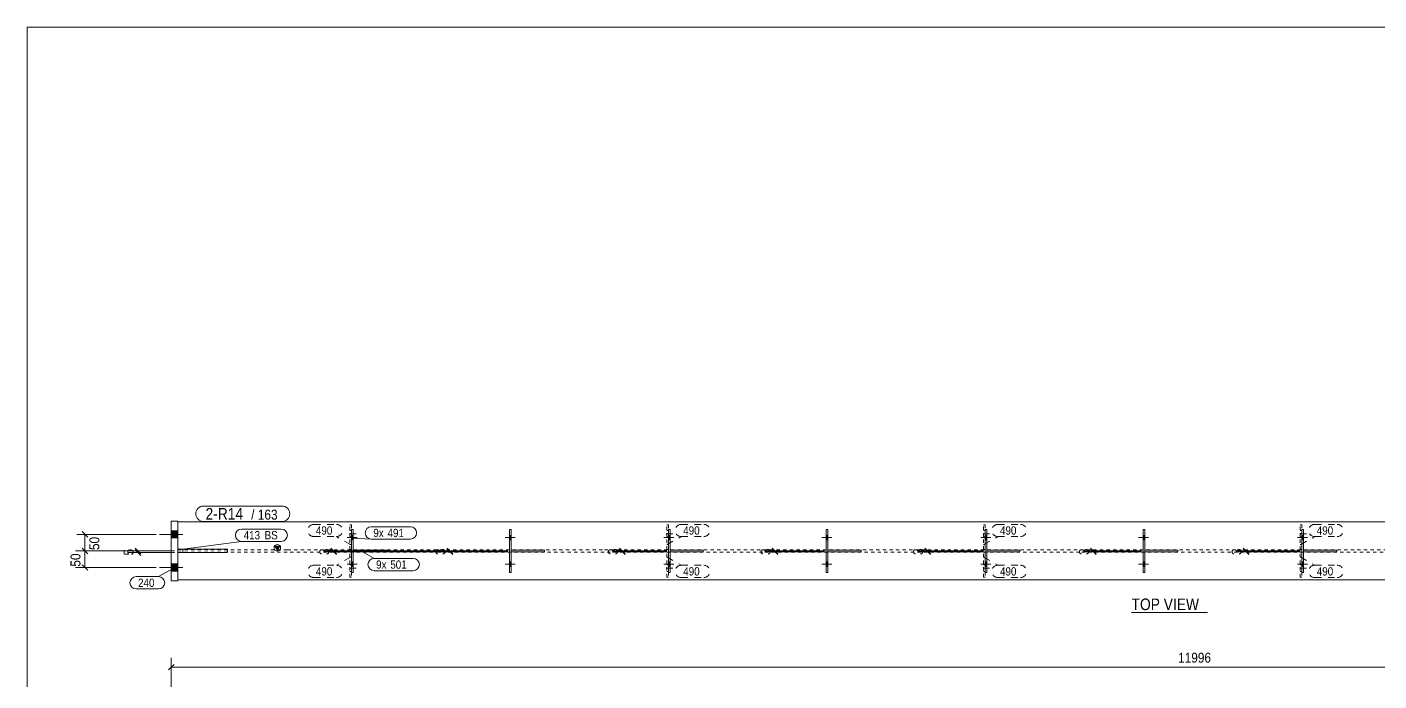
# Model space of a CAD drawing. Header units: millimetres. Extents: x 2 to 825, y 1 to 579.
# Drawn here: x 5 to 412.5, y 381.7 to 579 of the extents above; entities that cross this region are included whole.
import ezdxf

# ---------------------------------------------------------------- set-up
doc = ezdxf.new("R2010")
doc.units = ezdxf.units.MM
for name, pattern in [('XKITLINE00', [0]), ('XKITLINE01', [4, 1, -1, 1, -1]), ('XKITLINE02', [4, 2, -2])]:
    doc.linetypes.add(name, pattern=pattern)
for name, color, linetype, lineweight in [('Bolt', 3, 'Continuous', 0), ('Dimensions', 7, 'Continuous', 0), ('DrawingSheet', 5, 'Continuous', 0), ('OtherObjectType', 7, 'Continuous', 0), ('Part', 2, 'Continuous', 0), ('PartMark', 7, 'Continuous', 0)]:
    doc.layers.add(name, color=color, linetype=linetype, lineweight=lineweight)
doc.styles.add('ARIAL', font='ARIAL.TTF')

# ---------------------------------------------------------------- blocks, each defined once
blk = doc.blocks.new('*A59')
at = {"layer": 'Bolt'}
for points in [[(341.39, 425.64), (341.89, 425.64), (341.89, 424.24), (341.39, 424.24)], [(341.39, 425.64), (341.89, 425.64), (341.89, 424.24), (341.39, 424.24)], [(341.39, 417.64), (341.89, 417.64), (341.89, 416.24), (341.39, 416.24)], [(341.39, 417.64), (341.89, 417.64), (341.89, 416.24), (341.39, 416.24)]]:
    blk.add_hatch(color=3, dxfattribs=at).paths.add_polyline_path(points, flags=17)
at = {"layer": 'Bolt', "color": 3, "linetype": 'XKITLINE00', "lineweight": 0}
for p, q in [((343.05, 424.94), (340.05, 424.94)), ((343.05, 424.94), (340.05, 424.94)), ((341.89, 425.64), (341.39, 425.64)), ((341.89, 425.64), (341.39, 425.64)), ((341.89, 424.24), (341.39, 424.24)), ((341.89, 424.24), (341.39, 424.24)), ((343.05, 416.94), (340.05, 416.94)), ((343.05, 416.94), (340.05, 416.94)), ((341.89, 417.64), (341.39, 417.64)), ((341.89, 417.64), (341.39, 417.64)), ((341.89, 416.24), (341.39, 416.24)), ((341.89, 416.24), (341.39, 416.24))]:
    blk.add_line(p, q, dxfattribs=at)
blk = doc.blocks.new('*A60')
at = {"layer": 'Bolt'}
for points in [[(293.81, 425.64), (294.31, 425.64), (294.31, 424.24), (293.81, 424.24)], [(293.81, 425.64), (294.31, 425.64), (294.31, 424.24), (293.81, 424.24)], [(293.81, 417.64), (294.31, 417.64), (294.31, 416.24), (293.81, 416.24)], [(293.81, 417.64), (294.31, 417.64), (294.31, 416.24), (293.81, 416.24)]]:
    blk.add_hatch(color=3, dxfattribs=at).paths.add_polyline_path(points, flags=17)
at = {"layer": 'Bolt', "color": 3, "linetype": 'XKITLINE00', "lineweight": 0}
for p, q in [((295.47, 424.94), (292.47, 424.94)), ((295.47, 424.94), (292.47, 424.94)), ((294.31, 425.64), (293.81, 425.64)), ((294.31, 425.64), (293.81, 425.64)), ((294.31, 424.24), (293.81, 424.24)), ((294.31, 424.24), (293.81, 424.24)), ((295.47, 416.94), (292.47, 416.94)), ((295.47, 416.94), (292.47, 416.94)), ((294.31, 417.64), (293.81, 417.64)), ((294.31, 417.64), (293.81, 417.64)), ((294.31, 416.24), (293.81, 416.24)), ((294.31, 416.24), (293.81, 416.24))]:
    blk.add_line(p, q, dxfattribs=at)
blk = doc.blocks.new('*A61')
at = {"layer": 'Bolt', "color": 3, "linetype": 'XKITLINE02', "lineweight": 0}
for p, q in [((295.16, 415.74), (292.16, 415.74)), ((293.81, 416.72), (293.31, 416.72)), ((293.81, 414.76), (293.31, 414.76))]:
    blk.add_line(p, q, dxfattribs=at)
blk = doc.blocks.new('*A62')
at = {"layer": 'Bolt', "color": 3, "linetype": 'XKITLINE02', "lineweight": 0}
for p, q in [((295.16, 426.14), (292.16, 426.14)), ((293.81, 427.12), (293.31, 427.12)), ((293.81, 425.16), (293.31, 425.16))]:
    blk.add_line(p, q, dxfattribs=at)
blk = doc.blocks.new('*A63')
at = {"layer": 'Bolt'}
for points in [[(245.91, 425.64), (246.41, 425.64), (246.41, 424.24), (245.91, 424.24)], [(245.91, 425.64), (246.41, 425.64), (246.41, 424.24), (245.91, 424.24)], [(245.91, 417.64), (246.41, 417.64), (246.41, 416.24), (245.91, 416.24)], [(245.91, 417.64), (246.41, 417.64), (246.41, 416.24), (245.91, 416.24)]]:
    blk.add_hatch(color=3, dxfattribs=at).paths.add_polyline_path(points, flags=17)
at = {"layer": 'Bolt', "color": 3, "linetype": 'XKITLINE00', "lineweight": 0}
for p, q in [((247.57, 424.94), (244.57, 424.94)), ((247.57, 424.94), (244.57, 424.94)), ((246.41, 425.64), (245.91, 425.64)), ((246.41, 425.64), (245.91, 425.64)), ((246.41, 424.24), (245.91, 424.24)), ((246.41, 424.24), (245.91, 424.24)), ((247.57, 416.94), (244.57, 416.94)), ((247.57, 416.94), (244.57, 416.94)), ((246.41, 417.64), (245.91, 417.64)), ((246.41, 417.64), (245.91, 417.64)), ((246.41, 416.24), (245.91, 416.24)), ((246.41, 416.24), (245.91, 416.24))]:
    blk.add_line(p, q, dxfattribs=at)
blk = doc.blocks.new('*A64')
at = {"layer": 'Bolt'}
for points in [[(198.33, 425.64), (198.83, 425.64), (198.83, 424.24), (198.33, 424.24)], [(198.33, 425.64), (198.83, 425.64), (198.83, 424.24), (198.33, 424.24)], [(198.33, 417.64), (198.83, 417.64), (198.83, 416.24), (198.33, 416.24)], [(198.33, 417.64), (198.83, 417.64), (198.83, 416.24), (198.33, 416.24)]]:
    blk.add_hatch(color=3, dxfattribs=at).paths.add_polyline_path(points, flags=17)
at = {"layer": 'Bolt', "color": 3, "linetype": 'XKITLINE00', "lineweight": 0}
for p, q in [((199.99, 424.94), (196.99, 424.94)), ((199.99, 424.94), (196.99, 424.94)), ((198.83, 425.64), (198.33, 425.64)), ((198.83, 425.64), (198.33, 425.64)), ((198.83, 424.24), (198.33, 424.24)), ((198.83, 424.24), (198.33, 424.24)), ((199.99, 416.94), (196.99, 416.94)), ((199.99, 416.94), (196.99, 416.94)), ((198.83, 417.64), (198.33, 417.64)), ((198.83, 417.64), (198.33, 417.64)), ((198.83, 416.24), (198.33, 416.24)), ((198.83, 416.24), (198.33, 416.24))]:
    blk.add_line(p, q, dxfattribs=at)
blk = doc.blocks.new('*A65')
at = {"layer": 'Bolt', "color": 3, "linetype": 'XKITLINE02', "lineweight": 0}
for p, q in [((199.68, 415.74), (196.68, 415.74)), ((198.33, 416.72), (197.83, 416.72)), ((198.33, 414.76), (197.83, 414.76))]:
    blk.add_line(p, q, dxfattribs=at)
blk = doc.blocks.new('*A66')
at = {"layer": 'Bolt', "color": 3, "linetype": 'XKITLINE02', "lineweight": 0}
for p, q in [((199.68, 426.14), (196.68, 426.14)), ((198.33, 427.12), (197.83, 427.12)), ((198.33, 425.16), (197.83, 425.16))]:
    blk.add_line(p, q, dxfattribs=at)
blk = doc.blocks.new('*A67')
at = {"layer": 'Bolt'}
for points in [[(150.43, 425.64), (150.93, 425.64), (150.93, 424.24), (150.43, 424.24)], [(150.43, 425.64), (150.93, 425.64), (150.93, 424.24), (150.43, 424.24)], [(150.43, 417.64), (150.93, 417.64), (150.93, 416.24), (150.43, 416.24)], [(150.43, 417.64), (150.93, 417.64), (150.93, 416.24), (150.43, 416.24)]]:
    blk.add_hatch(color=3, dxfattribs=at).paths.add_polyline_path(points, flags=17)
at = {"layer": 'Bolt', "color": 3, "linetype": 'XKITLINE00', "lineweight": 0}
for p, q in [((152.09, 424.94), (149.09, 424.94)), ((152.09, 424.94), (149.09, 424.94)), ((150.93, 425.64), (150.43, 425.64)), ((150.93, 425.64), (150.43, 425.64)), ((150.93, 424.24), (150.43, 424.24)), ((150.93, 424.24), (150.43, 424.24)), ((152.09, 416.94), (149.09, 416.94)), ((152.09, 416.94), (149.09, 416.94)), ((150.93, 417.64), (150.43, 417.64)), ((150.93, 417.64), (150.43, 417.64)), ((150.93, 416.24), (150.43, 416.24)), ((150.93, 416.24), (150.43, 416.24))]:
    blk.add_line(p, q, dxfattribs=at)
blk = doc.blocks.new('*A68')
at = {"layer": 'Bolt'}
for points in [[(102.85, 425.64), (103.35, 425.64), (103.35, 424.24), (102.85, 424.24)], [(102.85, 425.64), (103.35, 425.64), (103.35, 424.24), (102.85, 424.24)], [(102.85, 417.64), (103.35, 417.64), (103.35, 416.24), (102.85, 416.24)], [(102.85, 417.64), (103.35, 417.64), (103.35, 416.24), (102.85, 416.24)]]:
    blk.add_hatch(color=3, dxfattribs=at).paths.add_polyline_path(points, flags=17)
at = {"layer": 'Bolt', "color": 3, "linetype": 'XKITLINE00', "lineweight": 0}
for p, q in [((104.51, 424.94), (101.51, 424.94)), ((104.51, 424.94), (101.51, 424.94)), ((103.35, 425.64), (102.85, 425.64)), ((103.35, 425.64), (102.85, 425.64)), ((103.35, 424.24), (102.85, 424.24)), ((103.35, 424.24), (102.85, 424.24)), ((104.51, 416.94), (101.51, 416.94)), ((104.51, 416.94), (101.51, 416.94)), ((103.35, 417.64), (102.85, 417.64)), ((103.35, 417.64), (102.85, 417.64)), ((103.35, 416.24), (102.85, 416.24)), ((103.35, 416.24), (102.85, 416.24))]:
    blk.add_line(p, q, dxfattribs=at)
blk = doc.blocks.new('*A69')
at = {"layer": 'Bolt', "color": 3, "linetype": 'XKITLINE02', "lineweight": 0}
for p, q in [((104.2, 415.74), (101.2, 415.74)), ((102.85, 416.72), (102.35, 416.72)), ((102.85, 414.76), (102.35, 414.76))]:
    blk.add_line(p, q, dxfattribs=at)
blk = doc.blocks.new('*A70')
at = {"layer": 'Bolt', "color": 3, "linetype": 'XKITLINE02', "lineweight": 0}
for p, q in [((104.2, 426.14), (101.2, 426.14)), ((102.85, 427.12), (102.35, 427.12)), ((102.85, 425.16), (102.35, 425.16))]:
    blk.add_line(p, q, dxfattribs=at)
blk = doc.blocks.new('*A72')
at = {"layer": 'Bolt'}
for points in [[(50.45, 424.84), (48.45, 424.84), (48.45, 427.04), (50.45, 427.04)], [(50.45, 424.84), (48.45, 424.84), (48.45, 427.04), (50.45, 427.04)], [(50.45, 424.84), (48.45, 424.84), (48.45, 427.04), (50.45, 427.04)], [(50.45, 424.84), (48.45, 424.84), (48.45, 427.04), (50.45, 427.04)], [(50.45, 424.84), (48.45, 424.84), (48.45, 427.04), (50.45, 427.04)], [(50.45, 414.84), (48.45, 414.84), (48.45, 417.04), (50.45, 417.04)], [(50.45, 414.84), (48.45, 414.84), (48.45, 417.04), (50.45, 417.04)], [(50.45, 414.84), (48.45, 414.84), (48.45, 417.04), (50.45, 417.04)], [(50.45, 414.84), (48.45, 414.84), (48.45, 417.04), (50.45, 417.04)], [(50.45, 414.84), (48.45, 414.84), (48.45, 417.04), (50.45, 417.04)]]:
    blk.add_hatch(color=3, dxfattribs=at).paths.add_polyline_path(points, flags=17)
at = {"layer": 'Bolt', "color": 3, "linetype": 'XKITLINE00', "lineweight": 0}
for p, q in [((51.95, 425.94), (44.95, 425.94)), ((51.95, 425.94), (44.95, 425.94)), ((51.95, 425.94), (44.95, 425.94)), ((51.95, 425.94), (44.95, 425.94)), ((51.95, 425.94), (44.95, 425.94)), ((50.45, 427.04), (48.45, 427.04)), ((50.45, 427.04), (48.45, 427.04)), ((50.45, 427.04), (48.45, 427.04)), ((50.45, 427.04), (48.45, 427.04)), ((50.45, 427.04), (48.45, 427.04)), ((50.45, 424.84), (48.45, 424.84)), ((50.45, 424.84), (48.45, 424.84)), ((50.45, 424.84), (48.45, 424.84)), ((50.45, 424.84), (48.45, 424.84)), ((50.45, 424.84), (48.45, 424.84)), ((51.95, 415.94), (44.95, 415.94)), ((51.95, 415.94), (44.95, 415.94)), ((51.95, 415.94), (44.95, 415.94)), ((51.95, 415.94), (44.95, 415.94)), ((51.95, 415.94), (44.95, 415.94)), ((50.45, 417.04), (48.45, 417.04)), ((50.45, 417.04), (48.45, 417.04)), ((50.45, 417.04), (48.45, 417.04)), ((50.45, 417.04), (48.45, 417.04)), ((50.45, 417.04), (48.45, 417.04)), ((50.45, 414.84), (48.45, 414.84)), ((50.45, 414.84), (48.45, 414.84)), ((50.45, 414.84), (48.45, 414.84)), ((50.45, 414.84), (48.45, 414.84)), ((50.45, 414.84), (48.45, 414.84))]:
    blk.add_line(p, q, dxfattribs=at)
blk = doc.blocks.new('*A73')
at = {"layer": 'Part'}
blk.add_hatch(color=2, dxfattribs=at).paths.add_polyline_path([(79.65, 422.34), (81.25, 422.34), (80.45, 420.94)], flags=17)
at = {"layer": 'Part', "color": 2, "linetype": 'XKITLINE00', "lineweight": 0}
for p, q in [((83.45, 429.69), (50.45, 429.69)), ((131.35, 429.69), (83.55, 429.69)), ((178.93, 429.69), (131.45, 429.69)), ((226.83, 429.69), (179.03, 429.69)), ((274.41, 429.69), (226.93, 429.69)), ((322.31, 429.69), (274.51, 429.69)), ((369.89, 429.69), (322.41, 429.69)), ((417.79, 429.69), (369.99, 429.69)), ((80.45, 420.94), (79.65, 422.34)), ((79.65, 422.34), (81.25, 422.34)), ((81.25, 422.34), (80.45, 420.94)), ((50.45, 412.19), (83.45, 412.19)), ((83.55, 412.19), (131.35, 412.19)), ((131.45, 412.19), (178.93, 412.19)), ((179.03, 412.19), (226.83, 412.19)), ((226.93, 412.19), (274.41, 412.19)), ((274.51, 412.19), (322.31, 412.19)), ((322.41, 412.19), (369.89, 412.19)), ((369.99, 412.19), (417.79, 412.19))]:
    blk.add_line(p, q, dxfattribs=at)
at = {"layer": 'Part', "color": 7, "linetype": 'XKITLINE01', "lineweight": 0}
for p, q in [((50.45, 412.19), (50.45, 429.69)), ((50.45, 421.29), (83.45, 421.29)), ((83.45, 420.59), (50.45, 420.59)), ((83.55, 421.29), (131.35, 421.29)), ((131.35, 420.59), (83.55, 420.59)), ((131.45, 421.29), (178.93, 421.29)), ((178.93, 420.59), (131.45, 420.59)), ((179.03, 421.29), (226.83, 421.29)), ((226.83, 420.59), (179.03, 420.59)), ((226.93, 421.29), (274.41, 421.29)), ((274.41, 420.59), (226.93, 420.59)), ((274.51, 421.29), (322.31, 421.29)), ((322.31, 420.59), (274.51, 420.59)), ((322.41, 421.29), (369.89, 421.29)), ((369.89, 420.59), (322.41, 420.59)), ((369.99, 421.29), (417.79, 421.29)), ((417.79, 420.59), (369.99, 420.59))]:
    blk.add_line(p, q, dxfattribs=at)
at = {"layer": 'Part', "color": 2, "linetype": 'XKITLINE00', "lineweight": 0}
blk.add_circle((80.45, 421.84), 1, dxfattribs=at)
blk = doc.blocks.new('*A80')
at = {"layer": 'Part', "color": 2, "linetype": 'XKITLINE00', "lineweight": 0}
for p, q in [((389.29, 414.44), (389.29, 427.44)), ((389.29, 427.44), (389.79, 427.44)), ((389.79, 427.44), (389.79, 414.44)), ((389.79, 414.44), (389.29, 414.44))]:
    blk.add_line(p, q, dxfattribs=at)
blk = doc.blocks.new('*A81')
at = {"layer": 'Part', "color": 2, "linetype": 'XKITLINE00', "lineweight": 0}
for p, q in [((389.79, 421.19), (399.79, 421.19)), ((399.79, 420.69), (389.79, 420.69)), ((399.79, 420.69), (399.79, 421.19))]:
    blk.add_line(p, q, dxfattribs=at)
at = {"layer": 'Part', "color": 7, "linetype": 'XKITLINE01', "lineweight": 0}
blk.add_line((389.79, 420.69), (389.79, 421.19), dxfattribs=at)
blk.add_line((389.79, 420.69), (389.79, 421.19), dxfattribs=at)
blk = doc.blocks.new('*A82')
at = {"layer": 'Part', "color": 7, "linetype": 'XKITLINE01', "lineweight": 0}
for p, q in [((388.79, 413.04), (388.79, 420.54)), ((388.79, 420.54), (389.29, 420.54)), ((389.29, 420.54), (389.29, 413.04)), ((388.79, 419.04), (389.29, 419.04)), ((389.29, 413.04), (388.79, 413.04))]:
    blk.add_line(p, q, dxfattribs=at)
blk = doc.blocks.new('*A83')
at = {"layer": 'Part', "color": 7, "linetype": 'XKITLINE01', "lineweight": 0}
for p, q in [((388.79, 421.34), (388.79, 428.84)), ((388.79, 428.84), (389.29, 428.84)), ((389.29, 428.84), (389.29, 421.34)), ((388.79, 422.84), (389.29, 422.84)), ((389.29, 421.34), (388.79, 421.34))]:
    blk.add_line(p, q, dxfattribs=at)
blk = doc.blocks.new('*A84')
at = {"layer": 'Part', "color": 2, "linetype": 'XKITLINE00', "lineweight": 0}
for p, q in [((341.39, 414.44), (341.39, 427.44)), ((341.39, 427.44), (341.89, 427.44)), ((341.89, 427.44), (341.89, 414.44)), ((341.89, 414.44), (341.39, 414.44))]:
    blk.add_line(p, q, dxfattribs=at)
blk = doc.blocks.new('*A85')
at = {"layer": 'Part', "color": 2, "linetype": 'XKITLINE00', "lineweight": 0}
for p, q in [((341.89, 421.19), (351.89, 421.19)), ((351.89, 420.69), (341.89, 420.69)), ((351.89, 420.69), (351.89, 421.19))]:
    blk.add_line(p, q, dxfattribs=at)
at = {"layer": 'Part', "color": 7, "linetype": 'XKITLINE01', "lineweight": 0}
blk.add_line((341.89, 420.69), (341.89, 421.19), dxfattribs=at)
blk.add_line((341.89, 420.69), (341.89, 421.19), dxfattribs=at)
blk = doc.blocks.new('*A86')
at = {"layer": 'Part', "color": 2, "linetype": 'XKITLINE00', "lineweight": 0}
for p, q in [((293.81, 414.44), (293.81, 427.44)), ((293.81, 427.44), (294.31, 427.44)), ((294.31, 427.44), (294.31, 414.44)), ((294.31, 414.44), (293.81, 414.44))]:
    blk.add_line(p, q, dxfattribs=at)
blk = doc.blocks.new('*A87')
at = {"layer": 'Part', "color": 2, "linetype": 'XKITLINE00', "lineweight": 0}
for p, q in [((294.31, 421.19), (304.31, 421.19)), ((304.31, 420.69), (294.31, 420.69)), ((304.31, 420.69), (304.31, 421.19))]:
    blk.add_line(p, q, dxfattribs=at)
at = {"layer": 'Part', "color": 7, "linetype": 'XKITLINE01', "lineweight": 0}
blk.add_line((294.31, 420.69), (294.31, 421.19), dxfattribs=at)
blk.add_line((294.31, 420.69), (294.31, 421.19), dxfattribs=at)
blk = doc.blocks.new('*A88')
at = {"layer": 'Part', "color": 7, "linetype": 'XKITLINE01', "lineweight": 0}
for p, q in [((293.31, 413.04), (293.31, 420.54)), ((293.31, 420.54), (293.81, 420.54)), ((293.81, 420.54), (293.81, 413.04)), ((293.31, 419.04), (293.81, 419.04)), ((293.81, 413.04), (293.31, 413.04))]:
    blk.add_line(p, q, dxfattribs=at)
blk = doc.blocks.new('*A89')
at = {"layer": 'Part', "color": 7, "linetype": 'XKITLINE01', "lineweight": 0}
for p, q in [((293.31, 421.34), (293.31, 428.84)), ((293.31, 428.84), (293.81, 428.84)), ((293.81, 428.84), (293.81, 421.34)), ((293.31, 422.84), (293.81, 422.84)), ((293.81, 421.34), (293.31, 421.34))]:
    blk.add_line(p, q, dxfattribs=at)
blk = doc.blocks.new('*A90')
at = {"layer": 'Part', "color": 2, "linetype": 'XKITLINE00', "lineweight": 0}
for p, q in [((245.91, 414.44), (245.91, 427.44)), ((245.91, 427.44), (246.41, 427.44)), ((246.41, 427.44), (246.41, 414.44)), ((246.41, 414.44), (245.91, 414.44))]:
    blk.add_line(p, q, dxfattribs=at)
blk = doc.blocks.new('*A91')
at = {"layer": 'Part', "color": 2, "linetype": 'XKITLINE00', "lineweight": 0}
for p, q in [((246.41, 421.19), (256.41, 421.19)), ((256.41, 420.69), (246.41, 420.69)), ((256.41, 420.69), (256.41, 421.19))]:
    blk.add_line(p, q, dxfattribs=at)
at = {"layer": 'Part', "color": 7, "linetype": 'XKITLINE01', "lineweight": 0}
blk.add_line((246.41, 420.69), (246.41, 421.19), dxfattribs=at)
blk.add_line((246.41, 420.69), (246.41, 421.19), dxfattribs=at)
blk = doc.blocks.new('*A92')
at = {"layer": 'Part', "color": 2, "linetype": 'XKITLINE00', "lineweight": 0}
for p, q in [((198.33, 414.44), (198.33, 427.44)), ((198.33, 427.44), (198.83, 427.44)), ((198.83, 427.44), (198.83, 414.44)), ((198.83, 414.44), (198.33, 414.44))]:
    blk.add_line(p, q, dxfattribs=at)
blk = doc.blocks.new('*A93')
at = {"layer": 'Part', "color": 2, "linetype": 'XKITLINE00', "lineweight": 0}
for p, q in [((198.83, 421.19), (208.83, 421.19)), ((208.83, 420.69), (198.83, 420.69)), ((208.83, 420.69), (208.83, 421.19))]:
    blk.add_line(p, q, dxfattribs=at)
at = {"layer": 'Part', "color": 7, "linetype": 'XKITLINE01', "lineweight": 0}
blk.add_line((198.83, 420.69), (198.83, 421.19), dxfattribs=at)
blk.add_line((198.83, 420.69), (198.83, 421.19), dxfattribs=at)
blk = doc.blocks.new('*A94')
at = {"layer": 'Part', "color": 7, "linetype": 'XKITLINE01', "lineweight": 0}
for p, q in [((197.83, 413.04), (197.83, 420.54)), ((197.83, 420.54), (198.33, 420.54)), ((198.33, 420.54), (198.33, 413.04)), ((197.83, 419.04), (198.33, 419.04)), ((198.33, 413.04), (197.83, 413.04))]:
    blk.add_line(p, q, dxfattribs=at)
blk = doc.blocks.new('*A95')
at = {"layer": 'Part', "color": 7, "linetype": 'XKITLINE01', "lineweight": 0}
for p, q in [((197.83, 421.34), (197.83, 428.84)), ((197.83, 428.84), (198.33, 428.84)), ((198.33, 428.84), (198.33, 421.34)), ((197.83, 422.84), (198.33, 422.84)), ((198.33, 421.34), (197.83, 421.34))]:
    blk.add_line(p, q, dxfattribs=at)
blk = doc.blocks.new('*A96')
at = {"layer": 'Part', "color": 2, "linetype": 'XKITLINE00', "lineweight": 0}
for p, q in [((150.43, 414.44), (150.43, 427.44)), ((150.43, 427.44), (150.93, 427.44)), ((150.93, 427.44), (150.93, 414.44)), ((150.93, 414.44), (150.43, 414.44))]:
    blk.add_line(p, q, dxfattribs=at)
blk = doc.blocks.new('*A97')
at = {"layer": 'Part', "color": 2, "linetype": 'XKITLINE00', "lineweight": 0}
for p, q in [((150.93, 421.19), (160.93, 421.19)), ((160.93, 420.69), (150.93, 420.69)), ((160.93, 420.69), (160.93, 421.19))]:
    blk.add_line(p, q, dxfattribs=at)
at = {"layer": 'Part', "color": 7, "linetype": 'XKITLINE01', "lineweight": 0}
blk.add_line((150.93, 420.69), (150.93, 421.19), dxfattribs=at)
blk.add_line((150.93, 420.69), (150.93, 421.19), dxfattribs=at)
blk = doc.blocks.new('*A98')
at = {"layer": 'Part', "color": 2, "linetype": 'XKITLINE00', "lineweight": 0}
for p, q in [((103.35, 427.44), (102.85, 427.44)), ((102.85, 414.44), (102.85, 427.44)), ((103.35, 414.44), (103.35, 427.44)), ((102.85, 414.44), (103.35, 414.44))]:
    blk.add_line(p, q, dxfattribs=at)
blk = doc.blocks.new('*A99')
at = {"layer": 'Part', "color": 2, "linetype": 'XKITLINE00', "lineweight": 0}
for p, q in [((103.35, 421.19), (113.35, 421.19)), ((113.35, 420.69), (103.35, 420.69)), ((113.35, 420.69), (113.35, 421.19))]:
    blk.add_line(p, q, dxfattribs=at)
at = {"layer": 'Part', "color": 7, "linetype": 'XKITLINE01', "lineweight": 0}
blk.add_line((103.35, 420.69), (103.35, 421.19), dxfattribs=at)
blk.add_line((103.35, 420.69), (103.35, 421.19), dxfattribs=at)
blk = doc.blocks.new('*A100')
at = {"layer": 'Part', "color": 7, "linetype": 'XKITLINE01', "lineweight": 0}
for p, q in [((102.35, 413.04), (102.35, 420.54)), ((102.35, 420.54), (102.85, 420.54)), ((102.85, 420.54), (102.85, 413.04)), ((102.35, 419.04), (102.85, 419.04)), ((102.85, 413.04), (102.35, 413.04))]:
    blk.add_line(p, q, dxfattribs=at)
blk = doc.blocks.new('*A101')
at = {"layer": 'Part', "color": 7, "linetype": 'XKITLINE01', "lineweight": 0}
for p, q in [((102.35, 421.34), (102.35, 428.84)), ((102.35, 428.84), (102.85, 428.84)), ((102.85, 428.84), (102.85, 421.34)), ((102.35, 422.84), (102.85, 422.84)), ((102.85, 421.34), (102.35, 421.34))]:
    blk.add_line(p, q, dxfattribs=at)
blk = doc.blocks.new('*A104')
at = {"layer": 'Part', "color": 2, "linetype": 'XKITLINE00', "lineweight": 0}
for p, q in [((65.45, 421.44), (50.45, 421.44)), ((50.45, 420.44), (50.45, 421.44)), ((65.45, 420.44), (50.45, 420.44)), ((65.45, 421.44), (65.45, 420.44))]:
    blk.add_line(p, q, dxfattribs=at)
at = {"layer": 'Part', "color": 7, "linetype": 'XKITLINE01', "lineweight": 0}
blk.add_line((51.95, 420.44), (51.95, 421.44), dxfattribs=at)
blk = doc.blocks.new('*A105')
at = {"layer": 'Part', "color": 7, "linetype": 'XKITLINE01', "lineweight": 0}
for p, q in [((65.45, 421.44), (50.45, 421.44)), ((50.45, 421.44), (50.45, 420.44)), ((50.45, 420.44), (65.45, 420.44)), ((51.95, 420.44), (51.95, 421.44)), ((65.45, 420.44), (65.45, 421.44))]:
    blk.add_line(p, q, dxfattribs=at)
blk = doc.blocks.new('*A106')
at = {"layer": 'Part', "color": 2, "linetype": 'XKITLINE00', "lineweight": 0}
for p, q in [((50.45, 429.94), (48.45, 429.94)), ((48.45, 429.94), (48.45, 411.94)), ((50.45, 411.94), (50.45, 429.94)), ((48.45, 411.94), (50.45, 411.94))]:
    blk.add_line(p, q, dxfattribs=at)
blk = doc.blocks.new('*A111')
at = {"layer": 'Bolt'}
for points in [[(389.29, 425.64), (389.79, 425.64), (389.79, 424.24), (389.29, 424.24)], [(389.29, 425.64), (389.79, 425.64), (389.79, 424.24), (389.29, 424.24)], [(389.29, 417.64), (389.79, 417.64), (389.79, 416.24), (389.29, 416.24)], [(389.29, 417.64), (389.79, 417.64), (389.79, 416.24), (389.29, 416.24)]]:
    blk.add_hatch(color=3, dxfattribs=at).paths.add_polyline_path(points, flags=17)
at = {"layer": 'Bolt', "color": 3, "linetype": 'XKITLINE00', "lineweight": 0}
for p, q in [((390.95, 424.94), (387.95, 424.94)), ((390.95, 424.94), (387.95, 424.94)), ((389.79, 425.64), (389.29, 425.64)), ((389.79, 425.64), (389.29, 425.64)), ((389.79, 424.24), (389.29, 424.24)), ((389.79, 424.24), (389.29, 424.24)), ((390.95, 416.94), (387.95, 416.94)), ((390.95, 416.94), (387.95, 416.94)), ((389.79, 417.64), (389.29, 417.64)), ((389.79, 417.64), (389.29, 417.64)), ((389.79, 416.24), (389.29, 416.24)), ((389.79, 416.24), (389.29, 416.24))]:
    blk.add_line(p, q, dxfattribs=at)
blk = doc.blocks.new('*A112')
at = {"layer": 'Bolt', "color": 3, "linetype": 'XKITLINE02', "lineweight": 0}
for p, q in [((390.64, 415.74), (387.64, 415.74)), ((389.29, 416.72), (388.79, 416.72)), ((389.29, 414.76), (388.79, 414.76))]:
    blk.add_line(p, q, dxfattribs=at)
blk = doc.blocks.new('*A113')
at = {"layer": 'Bolt', "color": 3, "linetype": 'XKITLINE02', "lineweight": 0}
for p, q in [((390.64, 426.14), (387.64, 426.14)), ((389.29, 427.12), (388.79, 427.12)), ((389.29, 425.16), (388.79, 425.16))]:
    blk.add_line(p, q, dxfattribs=at)
blk = doc.blocks.new('*A131')
at = {"layer": 'DrawingSheet', "color": 5, "linetype": 'XKITLINE00', "lineweight": 0}
for p, q in [((825, 579), (5, 579)), ((5, 579), (5, 5))]:
    blk.add_line(p, q, dxfattribs=at)
blk = doc.blocks.new('*A139')
at = {"layer": 'Dimensions', "color": 7, "linetype": 'XKITLINE00', "lineweight": 0}
for p, q in [((48.45, 320.38), (48.45, 388.73)), ((49.3, 386.72), (47.6, 385.03)), ((48.45, 385.88), (666.63, 385.88))]:
    blk.add_line(p, q, dxfattribs=at)
at = {"layer": 'Dimensions', "color": 3}
blk.add_point((48.45, 385.88), dxfattribs=at)
at = {"layer": 'Dimensions', "color": 3, "style": 'ARIAL', "width": 0.85}
blk.add_text('11996', height=3, dxfattribs=at).set_placement((351.98, 387.23))
blk = doc.blocks.new('*A199')
at = {"layer": 'OtherObjectType', "color": 7, "linetype": 'XKITLINE00', "lineweight": 0}
blk.add_line((337.95, 402.33), (360.78, 402.33), dxfattribs=at)
at = {"layer": 'OtherObjectType', "color": 7, "style": 'ARIAL', "width": 0.85}
blk.add_text('TOP VIEW', height=3.5, dxfattribs=at).set_placement((337.95, 403.08))
blk = doc.blocks.new('*A200')
at = {"layer": 'Dimensions', "color": 7, "linetype": 'XKITLINE00', "lineweight": 0}
for p, q in [((49.45, 420.94), (19.6, 420.94)), ((21.6, 421.79), (23.3, 420.09)), ((22.45, 415.94), (22.45, 420.94)), ((43.95, 415.94), (19.6, 415.94)), ((21.6, 416.79), (23.3, 415.09))]:
    blk.add_line(p, q, dxfattribs=at)
at = {"layer": 'Dimensions', "color": 3}
for p in [(22.45, 420.94), (22.45, 415.94)]:
    blk.add_point(p, dxfattribs=at)
at = {"layer": 'Dimensions', "color": 3, "style": 'ARIAL', "width": 0.85}
blk.add_text('50', height=3, rotation=90.0002, dxfattribs=at).set_placement((21.1, 416.21))
blk = doc.blocks.new('*A201')
at = {"layer": 'Dimensions', "color": 7, "linetype": 'XKITLINE00', "lineweight": 0}
for p, q in [((43.95, 425.94), (20.05, 425.94)), ((21.6, 426.79), (23.3, 425.09)), ((22.45, 420.94), (22.45, 425.94)), ((49.45, 420.94), (20.05, 420.94)), ((21.6, 421.79), (23.3, 420.09))]:
    blk.add_line(p, q, dxfattribs=at)
at = {"layer": 'Dimensions', "color": 3}
for p in [(22.45, 425.94), (22.45, 420.94)]:
    blk.add_point(p, dxfattribs=at)
at = {"layer": 'Dimensions', "color": 3, "style": 'ARIAL', "width": 0.85}
blk.add_text('50', height=3, rotation=90.0002, dxfattribs=at).set_placement((26.8, 421.21))
blk = doc.blocks.new('*A202')
at = {"layer": 'Dimensions', "color": 7, "linetype": 'XKITLINE00', "lineweight": 0}
for p, q in [((49.45, 420.94), (35.6, 420.94)), ((49.45, 420.44), (35.6, 420.44)), ((37.6, 421.79), (39.3, 420.09)), ((37.6, 421.29), (39.3, 419.59)), ((38.45, 420.44), (38.45, 420.94))]:
    blk.add_line(p, q, dxfattribs=at)
at = {"layer": 'Dimensions', "color": 3}
for p in [(38.45, 420.94), (38.45, 420.44)]:
    blk.add_point(p, dxfattribs=at)
at = {"layer": 'Dimensions', "color": 3, "style": 'ARIAL', "width": 0.85}
blk.add_text('5', height=3, rotation=90.0002, dxfattribs=at).set_placement((37.1, 419.58))
blk = doc.blocks.new('*A203')
at = {"layer": 'Dimensions', "color": 7, "linetype": 'XKITLINE00', "lineweight": 0}
for p, q in [((114.35, 420.94), (134.85, 420.94)), ((114.35, 420.69), (134.85, 420.69)), ((131.6, 421.79), (133.3, 420.09)), ((131.6, 421.54), (133.3, 419.84)), ((132.45, 420.69), (132.45, 420.94))]:
    blk.add_line(p, q, dxfattribs=at)
at = {"layer": 'Dimensions', "color": 3}
for p in [(132.45, 420.94), (132.45, 420.69)]:
    blk.add_point(p, dxfattribs=at)
at = {"layer": 'Dimensions', "color": 3, "style": 'ARIAL', "width": 0.85}
blk.add_text('3', height=3, rotation=90.0002, dxfattribs=at).set_placement((131.1, 419.7))
blk = doc.blocks.new('*A204')
at = {"layer": 'Dimensions', "color": 7, "linetype": 'XKITLINE00', "lineweight": 0}
for p, q in [((149.93, 420.94), (94.6, 420.94)), ((149.93, 420.69), (94.6, 420.69)), ((96.6, 421.79), (98.3, 420.09)), ((96.6, 421.54), (98.3, 419.84)), ((97.45, 420.69), (97.45, 420.94))]:
    blk.add_line(p, q, dxfattribs=at)
at = {"layer": 'Dimensions', "color": 3}
for p in [(97.45, 420.94), (97.45, 420.69)]:
    blk.add_point(p, dxfattribs=at)
at = {"layer": 'Dimensions', "color": 3, "style": 'ARIAL', "width": 0.85}
blk.add_text('3', height=3, rotation=90.0002, dxfattribs=at).set_placement((96.1, 419.7))
blk = doc.blocks.new('*A205')
at = {"layer": 'Dimensions', "color": 7, "linetype": 'XKITLINE00', "lineweight": 0}
for p, q in [((197.83, 420.94), (181.6, 420.94)), ((197.83, 420.69), (181.6, 420.69)), ((183.6, 421.79), (185.3, 420.09)), ((183.6, 421.54), (185.3, 419.84)), ((184.45, 420.69), (184.45, 420.94))]:
    blk.add_line(p, q, dxfattribs=at)
at = {"layer": 'Dimensions', "color": 3}
for p in [(184.45, 420.94), (184.45, 420.69)]:
    blk.add_point(p, dxfattribs=at)
at = {"layer": 'Dimensions', "color": 3, "style": 'ARIAL', "width": 0.85}
blk.add_text('3', height=3, rotation=90.0002, dxfattribs=at).set_placement((183.1, 419.7))
blk = doc.blocks.new('*A206')
at = {"layer": 'Dimensions', "color": 7, "linetype": 'XKITLINE00', "lineweight": 0}
for p, q in [((245.41, 420.94), (227.6, 420.94)), ((245.41, 420.69), (227.6, 420.69)), ((229.6, 421.79), (231.3, 420.09)), ((229.6, 421.54), (231.3, 419.84)), ((230.45, 420.69), (230.45, 420.94))]:
    blk.add_line(p, q, dxfattribs=at)
at = {"layer": 'Dimensions', "color": 3}
for p in [(230.45, 420.94), (230.45, 420.69)]:
    blk.add_point(p, dxfattribs=at)
at = {"layer": 'Dimensions', "color": 3, "style": 'ARIAL', "width": 0.85}
blk.add_text('3', height=3, rotation=90.0002, dxfattribs=at).set_placement((229.1, 419.7))
blk = doc.blocks.new('*A207')
at = {"layer": 'Dimensions', "color": 7, "linetype": 'XKITLINE00', "lineweight": 0}
for p, q in [((293.31, 420.94), (273.6, 420.94)), ((293.31, 420.69), (273.6, 420.69)), ((275.6, 421.79), (277.3, 420.09)), ((275.6, 421.54), (277.3, 419.84)), ((276.45, 420.69), (276.45, 420.94))]:
    blk.add_line(p, q, dxfattribs=at)
at = {"layer": 'Dimensions', "color": 3}
for p in [(276.45, 420.94), (276.45, 420.69)]:
    blk.add_point(p, dxfattribs=at)
at = {"layer": 'Dimensions', "color": 3, "style": 'ARIAL', "width": 0.85}
blk.add_text('3', height=3, rotation=90.0002, dxfattribs=at).set_placement((275.1, 419.7))
blk = doc.blocks.new('*A208')
at = {"layer": 'Dimensions', "color": 7, "linetype": 'XKITLINE00', "lineweight": 0}
for p, q in [((340.89, 420.94), (323.6, 420.94)), ((340.89, 420.69), (323.6, 420.69)), ((325.6, 421.79), (327.3, 420.09)), ((325.6, 421.54), (327.3, 419.84)), ((326.45, 420.69), (326.45, 420.94))]:
    blk.add_line(p, q, dxfattribs=at)
at = {"layer": 'Dimensions', "color": 3}
for p in [(326.45, 420.94), (326.45, 420.69)]:
    blk.add_point(p, dxfattribs=at)
at = {"layer": 'Dimensions', "color": 3, "style": 'ARIAL', "width": 0.85}
blk.add_text('3', height=3, rotation=90.0002, dxfattribs=at).set_placement((325.1, 419.7))
blk = doc.blocks.new('*A209')
at = {"layer": 'PartMark', "color": 7, "linetype": 'XKITLINE00', "lineweight": 0}
for p, q in [((37.87, 413.18), (44.64, 413.18)), ((48.88, 415.57), (44.64, 413.18)), ((37.87, 409.48), (44.64, 409.48))]:
    blk.add_line(p, q, dxfattribs=at)
for centre, start, end in [((37.87, 411.33), 90, 270), ((44.64, 411.33), 270, 90)]:
    blk.add_arc(centre, 1.85, start, end, dxfattribs=at)
at = {"layer": 'PartMark', "color": 3, "style": 'ARIAL', "width": 0.85}
blk.add_text('240', height=2.5, dxfattribs=at).set_placement((38.47, 410.08))
blk = doc.blocks.new('*A210')
at = {"layer": 'PartMark', "color": 7, "linetype": 'XKITLINE02', "lineweight": 0}
for p, q in [((91.47, 428.96), (98.24, 428.96)), ((91.47, 425.26), (98.24, 425.26)), ((102.48, 422.87), (98.24, 425.26))]:
    blk.add_line(p, q, dxfattribs=at)
for centre, start, end in [((91.47, 427.11), 90, 270), ((98.24, 427.11), 270, 90)]:
    blk.add_arc(centre, 1.85, start, end, dxfattribs=at)
at = {"layer": 'PartMark', "color": 3, "style": 'ARIAL', "width": 0.85}
blk.add_text('490', height=2.5, dxfattribs=at).set_placement((92.07, 425.86))
blk = doc.blocks.new('*A211')
at = {"layer": 'PartMark', "color": 7, "linetype": 'XKITLINE02', "lineweight": 0}
for p, q in [((91.47, 416.62), (98.24, 416.62)), ((102.48, 419.01), (98.24, 416.62)), ((91.47, 412.92), (98.24, 412.92))]:
    blk.add_line(p, q, dxfattribs=at)
for centre, start, end in [((91.47, 414.77), 90, 270), ((98.24, 414.77), 270, 90)]:
    blk.add_arc(centre, 1.85, start, end, dxfattribs=at)
at = {"layer": 'PartMark', "color": 3, "style": 'ARIAL', "width": 0.85}
blk.add_text('490', height=2.5, dxfattribs=at).set_placement((92.07, 413.52))
blk = doc.blocks.new('*A212')
at = {"layer": 'PartMark', "color": 7, "linetype": 'XKITLINE02', "lineweight": 0}
for p, q in [((202.2, 428.96), (208.96, 428.96)), ((197.96, 422.87), (202.2, 425.26)), ((202.2, 425.26), (208.96, 425.26))]:
    blk.add_line(p, q, dxfattribs=at)
for centre, start, end in [((202.2, 427.11), 90, 270), ((208.96, 427.11), 270, 90)]:
    blk.add_arc(centre, 1.85, start, end, dxfattribs=at)
at = {"layer": 'PartMark', "color": 3, "style": 'ARIAL', "width": 0.85}
blk.add_text('490', height=2.5, dxfattribs=at).set_placement((202.8, 425.86))
blk = doc.blocks.new('*A213')
at = {"layer": 'PartMark', "color": 7, "linetype": 'XKITLINE02', "lineweight": 0}
for p, q in [((197.96, 419.01), (202.2, 416.62)), ((202.2, 416.62), (208.96, 416.62)), ((202.2, 412.92), (208.96, 412.92))]:
    blk.add_line(p, q, dxfattribs=at)
for centre, start, end in [((202.2, 414.77), 90, 270), ((208.96, 414.77), 270, 90)]:
    blk.add_arc(centre, 1.85, start, end, dxfattribs=at)
at = {"layer": 'PartMark', "color": 3, "style": 'ARIAL', "width": 0.85}
blk.add_text('490', height=2.5, dxfattribs=at).set_placement((202.8, 413.52))
blk = doc.blocks.new('*A214')
at = {"layer": 'PartMark', "color": 7, "linetype": 'XKITLINE02', "lineweight": 0}
for p, q in [((297.68, 428.96), (304.44, 428.96)), ((293.44, 422.87), (297.68, 425.26)), ((297.68, 425.26), (304.44, 425.26))]:
    blk.add_line(p, q, dxfattribs=at)
for centre, start, end in [((297.68, 427.11), 90, 270), ((304.44, 427.11), 270, 90)]:
    blk.add_arc(centre, 1.85, start, end, dxfattribs=at)
at = {"layer": 'PartMark', "color": 3, "style": 'ARIAL', "width": 0.85}
blk.add_text('490', height=2.5, dxfattribs=at).set_placement((298.28, 425.86))
blk = doc.blocks.new('*A215')
at = {"layer": 'PartMark', "color": 7, "linetype": 'XKITLINE02', "lineweight": 0}
for p, q in [((293.44, 419.01), (297.68, 416.62)), ((297.68, 416.62), (304.44, 416.62)), ((297.68, 412.92), (304.44, 412.92))]:
    blk.add_line(p, q, dxfattribs=at)
for centre, start, end in [((297.68, 414.77), 90, 270), ((304.44, 414.77), 270, 90)]:
    blk.add_arc(centre, 1.85, start, end, dxfattribs=at)
at = {"layer": 'PartMark', "color": 3, "style": 'ARIAL', "width": 0.85}
blk.add_text('490', height=2.5, dxfattribs=at).set_placement((298.28, 413.52))
blk = doc.blocks.new('*A216')
at = {"layer": 'PartMark', "color": 7, "linetype": 'XKITLINE00', "lineweight": 0}
for p, q in [((58.2, 434.49), (81.85, 434.49)), ((58.2, 429.79), (81.85, 429.79))]:
    blk.add_line(p, q, dxfattribs=at)
for centre, start, end in [((58.2, 432.14), 90, 270), ((81.85, 432.14), 270, 90)]:
    blk.add_arc(centre, 2.35, start, end, dxfattribs=at)
at = {"layer": 'PartMark', "color": 1, "style": 'ARIAL', "width": 0.85}
blk.add_text('2-R14', height=3.5, dxfattribs=at).set_placement((58.8, 430.39))
at = {"layer": 'PartMark', "color": 3, "style": 'ARIAL', "width": 0.85}
for s, p in [('/', (72.56, 430.39)), ('163', (74.57, 430.39))]:
    blk.add_text(s, height=3, dxfattribs=at).set_placement(p)
blk = doc.blocks.new('*A217')
at = {"layer": 'PartMark', "color": 7, "linetype": 'XKITLINE00', "lineweight": 0}
for p, q in [((105.38, 421.06), (109.62, 418.67)), ((109.62, 418.67), (121.41, 418.67)), ((109.62, 414.97), (121.41, 414.97))]:
    blk.add_line(p, q, dxfattribs=at)
for centre, start, end in [((109.62, 416.82), 90, 270), ((121.41, 416.82), 270, 90)]:
    blk.add_arc(centre, 1.85, start, end, dxfattribs=at)
at = {"layer": 'PartMark', "color": 3, "style": 'ARIAL', "width": 0.85}
for s, p in [('9x', (110.22, 415.57)), ('501', (114.49, 415.57))]:
    blk.add_text(s, height=2.5, dxfattribs=at).set_placement(p)
blk = doc.blocks.new('*A218')
at = {"layer": 'PartMark', "color": 7, "linetype": 'XKITLINE00', "lineweight": 0}
for p, q in [((108.78, 428.21), (120.56, 428.21)), ((102.98, 424.81), (108.78, 424.51)), ((108.78, 424.51), (120.56, 424.51))]:
    blk.add_line(p, q, dxfattribs=at)
for centre, start, end in [((108.78, 426.36), 90, 270), ((120.56, 426.36), 270, 90)]:
    blk.add_arc(centre, 1.85, start, end, dxfattribs=at)
at = {"layer": 'PartMark', "color": 3, "style": 'ARIAL', "width": 0.85}
for s, p in [('9x', (109.38, 425.11)), ('491', (113.65, 425.11))]:
    blk.add_text(s, height=2.5, dxfattribs=at).set_placement(p)
blk = doc.blocks.new('*A219')
at = {"layer": 'PartMark', "color": 7, "linetype": 'XKITLINE00', "lineweight": 0}
for p, q in [((51.95, 421.44), (69.69, 423.83)), ((69.69, 427.53), (81.65, 427.53)), ((69.69, 423.83), (81.65, 423.83))]:
    blk.add_line(p, q, dxfattribs=at)
for centre, start, end in [((69.69, 425.68), 90, 270), ((81.65, 425.68), 270, 90)]:
    blk.add_arc(centre, 1.85, start, end, dxfattribs=at)
at = {"layer": 'PartMark', "color": 3, "style": 'ARIAL', "width": 0.85}
for s, p in [('413', (70.29, 424.43)), ('BS', (76.61, 424.43))]:
    blk.add_text(s, height=2.5, dxfattribs=at).set_placement(p)
blk = doc.blocks.new('*A222')
at = {"layer": 'Dimensions', "color": 7, "linetype": 'XKITLINE00', "lineweight": 0}
for p, q in [((388.79, 420.94), (369.6, 420.94)), ((388.79, 420.69), (369.6, 420.69)), ((371.6, 421.79), (373.3, 420.09)), ((371.6, 421.54), (373.3, 419.84)), ((372.45, 420.69), (372.45, 420.94))]:
    blk.add_line(p, q, dxfattribs=at)
at = {"layer": 'Dimensions', "color": 3}
for p in [(372.45, 420.94), (372.45, 420.69)]:
    blk.add_point(p, dxfattribs=at)
at = {"layer": 'Dimensions', "color": 3, "style": 'ARIAL', "width": 0.85}
blk.add_text('3', height=3, rotation=90.0002, dxfattribs=at).set_placement((371.1, 419.7))
blk = doc.blocks.new('*A228')
at = {"layer": 'PartMark', "color": 7, "linetype": 'XKITLINE02', "lineweight": 0}
for p, q in [((393.16, 428.96), (399.92, 428.96)), ((388.92, 422.87), (393.16, 425.26)), ((393.16, 425.26), (399.92, 425.26))]:
    blk.add_line(p, q, dxfattribs=at)
for centre, start, end in [((393.16, 427.11), 90, 270), ((399.92, 427.11), 270, 90)]:
    blk.add_arc(centre, 1.85, start, end, dxfattribs=at)
at = {"layer": 'PartMark', "color": 3, "style": 'ARIAL', "width": 0.85}
blk.add_text('490', height=2.5, dxfattribs=at).set_placement((393.76, 425.86))
blk = doc.blocks.new('*A229')
at = {"layer": 'PartMark', "color": 7, "linetype": 'XKITLINE02', "lineweight": 0}
for p, q in [((388.92, 419.01), (393.16, 416.62)), ((393.16, 416.62), (399.92, 416.62)), ((393.16, 412.92), (399.92, 412.92))]:
    blk.add_line(p, q, dxfattribs=at)
for centre, start, end in [((393.16, 414.77), 90, 270), ((399.92, 414.77), 270, 90)]:
    blk.add_arc(centre, 1.85, start, end, dxfattribs=at)
at = {"layer": 'PartMark', "color": 3, "style": 'ARIAL', "width": 0.85}
blk.add_text('490', height=2.5, dxfattribs=at).set_placement((393.76, 413.52))

msp = doc.modelspace()

# ---------------------------------------------------------------- block references
at = {"lineweight": 0}
for name in ['*A131', '*A216', '*A106', '*A210', '*A101', '*A218', '*A95', '*A212', '*A89', '*A214', '*A83', '*A228', '*A201', '*A72', '*A219', '*A70', '*A68', '*A98', '*A67', '*A96', '*A66', '*A64', '*A92', '*A63', '*A90', '*A62', '*A60', '*A86', '*A59', '*A84', '*A113', '*A111', '*A80', '*A200', '*A202', '*A104', '*A105', '*A204', '*A100', '*A99', '*A217', '*A203', '*A97', '*A205', '*A94', '*A93', '*A206', '*A91', '*A207', '*A88', '*A87', '*A208', '*A85', '*A222', '*A82', '*A81', '*A211', '*A69', '*A65', '*A213', '*A61', '*A215', '*A112', '*A229', '*A209', '*A199', '*A139']:
    msp.add_blockref(name, (0, 0), dxfattribs=at)
at = {"layer": 'Part', "lineweight": 0}
msp.add_blockref('*A73', (0, 0), dxfattribs=at)

doc.saveas('drawing.dxf')
